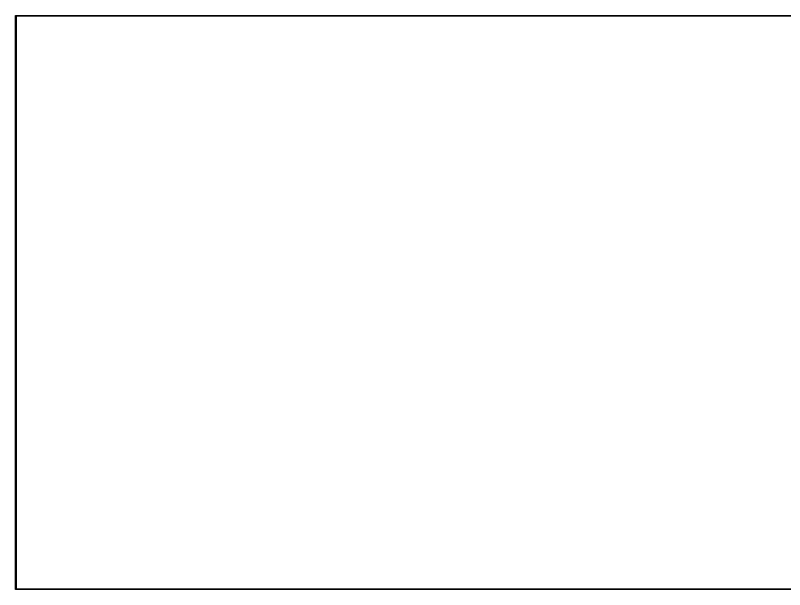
# Model space of a CAD drawing. Extents: x 20 to 200, y -74 to -20.
# Drawn here: x 19.97 to 66.96, y -55.02 to -19.97 of the extents above; entities that cross this region are included whole.
import ezdxf

# ---------------------------------------------------------------- set-up
doc = ezdxf.new("R2010")
doc.units = 0
doc.layers.add('BLACK', color=7, linetype='CONTINUOUS')

msp = doc.modelspace()

# ---------------------------------------------------------------- linework, layer by layer
at = {"layer": 'BLACK', "linetype": 'CONTINUOUS'}
for p, q in [((19.975, -20), (19.976903, -19.990433)), ((19.975, -55), (19.975, -20)), ((19.976903, -19.990433), (19.990433, -19.976903)), ((19.990433, -19.976903), (20, -19.975)), ((20, -19.975), (200, -19.975)), ((20.025, -20.025), (20.025, -54.975)), ((199.975, -20.025), (20.025, -20.025)), ((19.976903, -55.009567), (19.975, -55)), ((19.990433, -55.023097), (19.976903, -55.009567)), ((20, -55.025), (19.990433, -55.023097)), ((200, -55.025), (20, -55.025)), ((20.025, -54.975), (199.975, -54.975))]:
    msp.add_line(p, q, dxfattribs=at)

doc.saveas('drawing.dxf')
